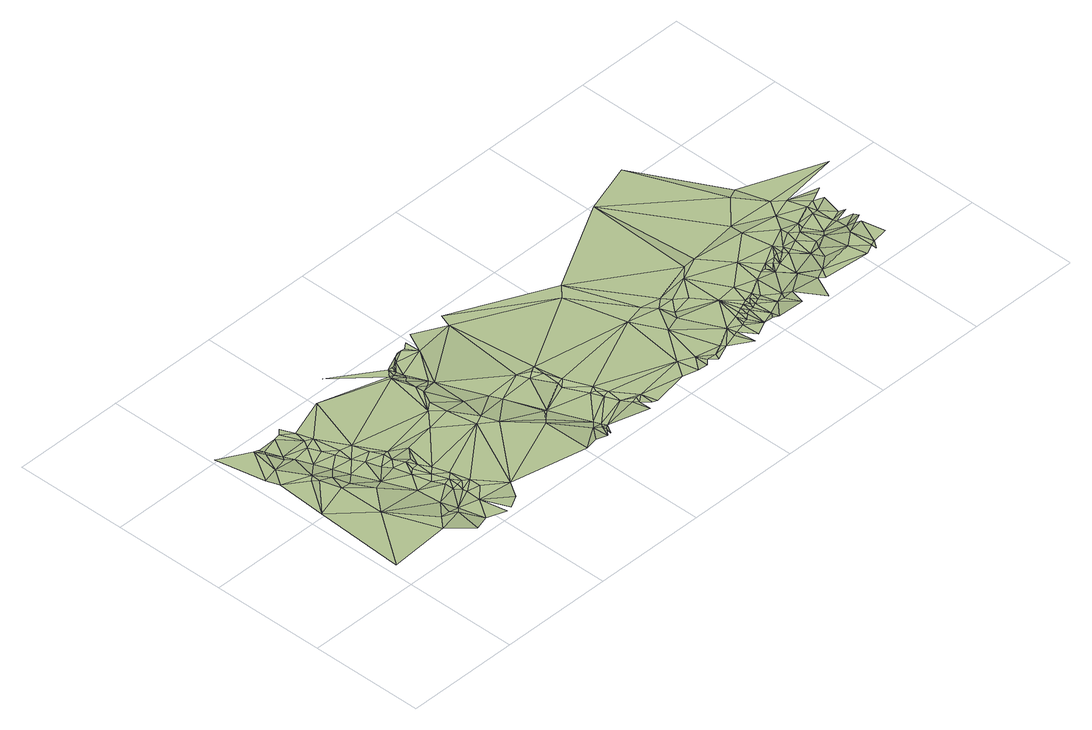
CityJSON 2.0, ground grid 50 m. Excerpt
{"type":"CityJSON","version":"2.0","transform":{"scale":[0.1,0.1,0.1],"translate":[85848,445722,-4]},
"CityObjects":{
"terrain1":{"type":"TINRelief","geometry":[{"type":"CompositeSurface","lod":"1","boundaries":[[[0,1,2]],[[0,3,1]],[[2,4,5]],[[2,1,6]],[[7,5,8]],[[2,9,4]],[[2,6,9]],[[10,7,11]],[[8,5,12]],[[1,3,13]],[[5,4,12]],[[11,7,8]],[[6,1,14]],[[12,4,9]],[[6,15,9]],[[12,9,15]],[[3,16,13]],[[1,13,17]],[[3,18,16]],[[11,8,19]],[[8,12,20]],[[6,21,15]],[[19,8,22]],[[6,14,21]],[[8,20,22]],[[1,23,14]],[[12,15,24]],[[13,16,25]],[[11,19,26]],[[1,17,23]],[[11,26,27]],[[13,25,17]],[[19,22,28]],[[21,29,15]],[[20,12,30]],[[26,19,28]],[[12,24,30]],[[26,31,27]],[[18,32,16]],[[21,14,33]],[[28,22,20]],[[15,29,24]],[[25,16,34]],[[21,33,29]],[[17,25,34]],[[32,34,16]],[[26,35,31]],[[26,28,35]],[[14,23,33]],[[28,20,36]],[[20,30,36]],[[30,24,37]],[[24,29,38]],[[32,39,34]],[[33,40,29]],[[41,17,34]],[[35,28,42]],[[30,43,36]],[[28,36,42]],[[30,37,43]],[[44,23,17]],[[33,23,45]],[[37,24,38]],[[32,46,39]],[[38,29,40]],[[33,47,40]],[[34,39,48]],[[33,49,47]],[[44,17,41]],[[41,34,50]],[[35,42,51]],[[50,34,48]],[[33,45,49]],[[52,45,23]],[[44,52,23]],[[53,36,43]],[[43,37,54]],[[37,38,54]],[[42,36,53]],[[51,42,55]],[[53,43,54]],[[51,55,56]],[[42,53,55]],[[38,40,57]],[[58,54,38]],[[47,59,40]],[[41,50,60]],[[49,61,47]],[[62,39,63]],[[48,39,64]],[[52,65,45]],[[44,41,66]],[[44,66,52]],[[53,54,58]],[[49,45,67]],[[66,41,60]],[[58,38,57]],[[65,68,45]],[[66,65,52]],[[59,57,40]],[[50,48,69]],[[60,50,70]],[[61,59,47]],[[68,67,45]],[[49,67,61]],[[66,60,70]],[[65,71,68]],[[70,50,69]],[[48,64,69]],[[71,67,68]],[[72,65,66]],[[72,66,70]],[[73,61,67]],[[65,74,71]],[[75,58,57]],[[76,64,39]],[[75,59,61]],[[75,57,59]],[[76,39,62]],[[72,74,65]],[[71,73,67]],[[72,70,69]],[[76,69,64]],[[77,55,53]],[[78,61,73]],[[75,61,78]],[[78,71,74]],[[78,73,71]],[[77,53,58]],[[79,78,74]],[[75,80,58]],[[79,75,78]],[[81,72,69]],[[81,74,72]],[[76,81,69]],[[79,80,75]],[[79,74,81]],[[82,77,58]],[[82,58,80]],[[76,83,81]],[[79,84,80]],[[79,81,84]],[[76,85,83]],[[76,86,85]],[[87,77,82]],[[84,88,80]],[[84,81,89]],[[90,80,88]],[[81,83,89]],[[84,91,88]],[[92,80,90]],[[84,89,91]],[[82,80,92]],[[93,87,94]],[[91,90,88]],[[83,95,89]],[[82,92,96]],[[92,90,97]],[[87,82,98]],[[83,85,99]],[[82,96,100]],[[91,89,101]],[[91,102,90]],[[98,82,100]],[[94,87,98]],[[96,92,103]],[[90,102,97]],[[86,104,105]],[[86,105,85]],[[92,97,103]],[[100,96,103]],[[83,99,106]],[[98,100,107]],[[94,98,108]],[[98,107,108]],[[89,95,101]],[[94,108,109]],[[107,100,103]],[[83,106,95]],[[97,102,103]],[[91,101,102]],[[94,109,110]],[[111,105,104]],[[109,108,110]],[[112,108,107]],[[99,85,113]],[[94,110,114]],[[110,108,112]],[[105,113,85]],[[115,106,99]],[[111,116,105]],[[111,117,116]],[[110,112,114]],[[115,99,113]],[[95,106,115]],[[107,103,118]],[[102,118,103]],[[105,116,119]],[[120,117,121]],[[105,119,113]],[[120,116,117]],[[112,107,118]],[[114,112,122]],[[120,119,116]],[[101,123,102]],[[114,122,124]],[[95,123,101]],[[95,115,125]],[[112,118,122]],[[115,113,126]],[[119,127,113]],[[122,118,128]],[[120,129,119]],[[95,125,123]],[[118,130,128]],[[125,115,131]],[[132,131,115]],[[102,133,118]],[[132,115,126]],[[123,133,102]],[[126,113,127]],[[119,129,127]],[[120,134,129]],[[120,135,134]],[[125,136,123]],[[125,131,137]],[[125,137,136]],[[132,138,131]],[[139,123,136]],[[132,126,140]],[[118,133,141]],[[137,131,138]],[[132,140,138]],[[126,127,142]],[[139,136,137]],[[126,142,140]],[[127,129,143]],[[139,137,138]],[[127,143,142]],[[140,142,143]],[[144,129,134]],[[145,134,135]],[[139,133,123]],[[145,144,134]],[[146,143,129]],[[146,129,144]],[[146,144,145]],[[146,145,147]],[[146,147,148]],[[149,140,143]],[[150,146,148]],[[146,149,143]],[[138,140,151]],[[139,138,151]],[[139,152,133]],[[150,149,146]],[[153,133,152]],[[149,151,140]],[[150,154,149]],[[139,151,152]],[[149,154,155]],[[155,154,156]],[[155,156,157]],[[153,152,158]],[[149,155,159]],[[155,157,160]],[[157,161,160]],[[149,159,151]],[[155,160,162]],[[155,162,159]],[[160,161,163]],[[160,163,162]],[[152,151,164]],[[151,159,165]],[[152,164,158]],[[162,166,159]],[[151,165,164]],[[162,163,166]],[[165,159,167]],[[159,166,167]],[[163,168,169]],[[163,169,166]],[[164,170,158]],[[165,167,171]],[[164,165,170]],[[169,168,172]],[[169,172,166]],[[173,165,171]],[[174,166,172]],[[173,170,165]],[[175,171,167]],[[175,167,166]],[[174,172,176]],[[174,177,166]],[[178,173,171]],[[174,176,179]],[[175,166,177]],[[174,180,177]],[[175,178,171]],[[181,158,170]],[[174,179,180]],[[182,177,180]],[[183,177,182]],[[179,182,180]],[[184,170,173]],[[175,177,183]],[[185,183,182]],[[179,185,182]],[[184,173,178]],[[186,183,185]],[[186,175,183]],[[179,187,185]],[[187,186,185]],[[188,179,189]],[[184,178,175]],[[190,175,186]],[[188,187,179]],[[190,186,187]],[[188,189,191]],[[190,192,175]],[[181,170,184]],[[193,190,187]],[[188,193,187]],[[194,190,193]],[[194,192,190]],[[188,195,193]],[[194,193,195]],[[196,175,192]],[[196,184,175]],[[194,197,192]],[[194,195,197]],[[188,191,198]],[[181,199,158]],[[188,198,195]],[[192,197,200]],[[195,201,197]],[[196,192,200]],[[197,201,200]],[[198,201,195]],[[202,198,191]],[[201,203,200]],[[198,203,201]],[[181,184,204]],[[196,200,205]],[[202,206,198]],[[207,184,196]],[[198,208,203]],[[200,203,205]],[[206,208,198]],[[209,206,202]],[[203,208,205]],[[209,208,206]],[[207,204,184]],[[207,196,205]],[[181,204,199]],[[205,208,210]],[[211,208,209]],[[207,205,212]],[[205,210,212]],[[213,209,214]],[[211,210,208]],[[207,212,215]],[[212,210,216]],[[212,216,215]],[[213,211,209]],[[217,216,210]],[[217,215,216]],[[218,204,207]],[[217,210,219]],[[217,219,215]],[[220,210,211]],[[221,219,210]],[[220,221,210]],[[222,199,204]],[[223,207,215]],[[224,215,219]],[[225,211,213]],[[225,220,211]],[[226,225,213]],[[221,224,219]],[[224,223,215]],[[221,227,224]],[[222,204,218]],[[220,228,221]],[[218,207,223]],[[221,229,227]],[[225,230,220]],[[224,227,223]],[[228,229,221]],[[220,230,228]],[[227,229,223]],[[231,225,226]],[[229,232,223]],[[228,232,229]],[[225,233,230]],[[228,234,232]],[[228,235,234]],[[230,235,228]],[[225,236,233]],[[222,237,199]],[[218,223,238]],[[223,232,238]],[[232,234,239]],[[240,230,233]],[[240,235,230]],[[234,235,239]],[[231,236,225]],[[232,239,241]],[[232,241,238]],[[222,218,242]],[[237,243,199]],[[236,240,233]],[[244,235,240]],[[244,239,235]],[[218,238,242]],[[239,245,241]],[[244,245,239]],[[246,244,240]],[[246,240,236]],[[247,238,241]],[[247,241,245]],[[231,248,236]],[[246,245,244]],[[247,242,238]],[[222,242,249]],[[222,249,237]],[[247,245,250]],[[246,251,245]],[[252,246,236]],[[245,251,250]],[[248,252,236]],[[248,253,254]],[[255,243,237]],[[248,254,252]],[[246,256,251]],[[257,247,250]],[[252,256,246]],[[257,250,251]],[[247,258,242]],[[249,255,237]],[[251,256,259]],[[254,260,252]],[[242,261,249]],[[252,262,256]],[[251,259,263]],[[257,258,247]],[[257,251,263]],[[242,258,261]],[[252,260,262]],[[254,264,260]],[[256,262,265]],[[257,263,266]],[[256,267,259]],[[257,266,258]],[[263,259,268]],[[258,269,261]],[[256,265,267]],[[263,270,266]],[[258,266,269]],[[263,268,270]],[[261,269,271]],[[272,269,266]],[[272,266,270]],[[249,273,255]],[[261,271,274]],[[249,261,273]]]}]}
},
"vertices":[
[28,100,28],[208,350,28],[50,500,28],[297,120,28],[164,660,24],[72,730,22],[209,550,26],[47,780,26],[118,800,24],[184,640,27],[6,1000,24],[141,930,21],[186,680,25],[343,170,27],[300,460,23],[232,620,23],[412,150,19],[409,240,16],[390,30,27],[162,890,20],[222,800,12],[253,550,23],[186,820,19],[403,350,12],[276,660,12],[385,170,24],[175,910,12],[164,930,15],[201,840,12],[301,590,13],[247,730,13],[167,930,11],[464,60,12],[346,480,14],[433,170,15],[251,930,14],[300,810,12],[343,710,11],[366,650,11],[524,150,11],[389,600,13],[502,260,11],[316,840,18],[322,760,11],[499,300,14],[457,430,10],[546,30,13],[412,540,10],[522,210,15],[434,500,14],[519,230,15],[276,930,20],[479,350,9],[343,820,23],[367,710,18],[322,890,23],[297,950,23],[432,620,26],[412,690,27],[455,570,27],[525,260,20],[456,530,24],[615,50,28],[569,30,17],[569,190,27],[500,370,21],[522,300,23],[478,480,27],[475,440,20],[568,240,28],[545,260,26],[500,440,27],[546,320,28],[502,480,28],[524,390,28],[478,570,27],[658,120,28],[497,950,26],[546,530,25],[682,550,26],[747,620,27],[815,440,27],[790,850,24],[885,390,27],[793,570,28],[995,260,26],[997,50,27],[791,860,24],[787,650,27],[860,460,28],[817,710,25],[885,570,18],[817,750,24],[615,1030,24],[816,890,25],[997,480,13],[816,800,23],[856,730,17],[815,860,17],[1017,280,18],[839,820,15],[976,530,11],[894,730,11],[884,750,12],[1053,60,28],[1101,120,19],[1054,320,14],[846,840,12],[840,870,10],[839,890,20],[857,900,12],[1107,50,21],[879,910,11],[1134,150,11],[885,920,25],[1065,320,10],[1130,100,18],[1132,80,19],[987,890,11],[1144,120,12],[1156,100,11],[1123,50,22],[927,930,25],[1132,540,11],[907,930,25],[1153,490,11],[1244,270,12],[1266,220,11],[957,940,12],[1289,160,12],[973,950,25],[1199,390,16],[1197,370,10],[1155,900,26],[1312,120,15],[1334,50,12],[1175,500,26],[1197,460,25],[1221,390,25],[1199,510,26],[1267,280,25],[1018,970,25],[1262,260,18],[1287,220,23],[1332,120,24],[1327,100,17],[1356,120,24],[1355,60,23],[1373,50,25],[1584,150,25],[1535,80,25],[1625,440,23],[1556,710,23],[1177,960,24],[1601,60,26],[1648,120,26],[1649,60,21],[1670,80,24],[1607,760,23],[1692,300,24],[1716,80,19],[1711,60,12],[1760,100,22],[1783,90,13],[1714,460,27],[1759,410,23],[1847,150,24],[1759,320,28],[1874,30,16],[1847,110,13],[1799,440,28],[1782,350,24],[1869,120,11],[1830,410,23],[1913,130,11],[1943,280,25],[1913,50,14],[1917,170,24],[1876,370,24],[1975,80,14],[1928,140,12],[1989,500,28],[1944,140,12],[1944,180,24],[1945,460,23],[1967,160,15],[1965,190,24],[1991,170,12],[2033,100,13],[2011,70,22],[1989,200,24],[2034,60,22],[2011,210,24],[2011,170,13],[2013,190,18],[2033,180,13],[2034,290,24],[2033,210,22],[2100,130,11],[2011,980,25],[2056,220,23],[2056,190,14],[2146,50,28],[2080,200,11],[2054,510,23],[2126,260,24],[2123,120,18],[2146,380,24],[2141,150,11],[2168,120,22],[2214,250,12],[2260,180,17],[2168,280,24],[2281,100,30],[2235,0,29],[2213,300,25],[2190,280,25],[2214,260,16],[2277,480,27],[2235,280,23],[2263,190,13],[2259,270,14],[2280,540,23],[2303,350,26],[2260,300,25],[2326,120,31],[2305,80,30],[2283,310,24],[2326,290,12],[2303,300,22],[2373,220,18],[2506,60,33],[2327,320,24],[2393,170,23],[2348,300,13],[2380,230,11],[2484,140,35],[2394,650,27],[2390,390,27],[2394,320,12],[2415,220,22],[2395,360,25],[2437,460,24],[2234,1050,26],[2444,260,13],[2440,340,15],[2483,260,18],[2462,370,23],[2550,80,36],[2482,530,24],[2462,350,16],[2503,280,13],[2550,190,35],[2552,60,32],[2574,90,35],[2439,670,24],[2573,230,25],[2551,380,13],[2553,410,24],[2573,280,21],[2619,200,39],[2527,490,25],[2595,210,37],[2573,300,14],[2642,100,37],[2641,230,37],[2575,380,11],[2640,260,25],[2642,300,21],[2594,420,23],[2624,320,12],[2638,440,25],[2644,410,15],[2796,530,26],[2660,450,26]
]}
